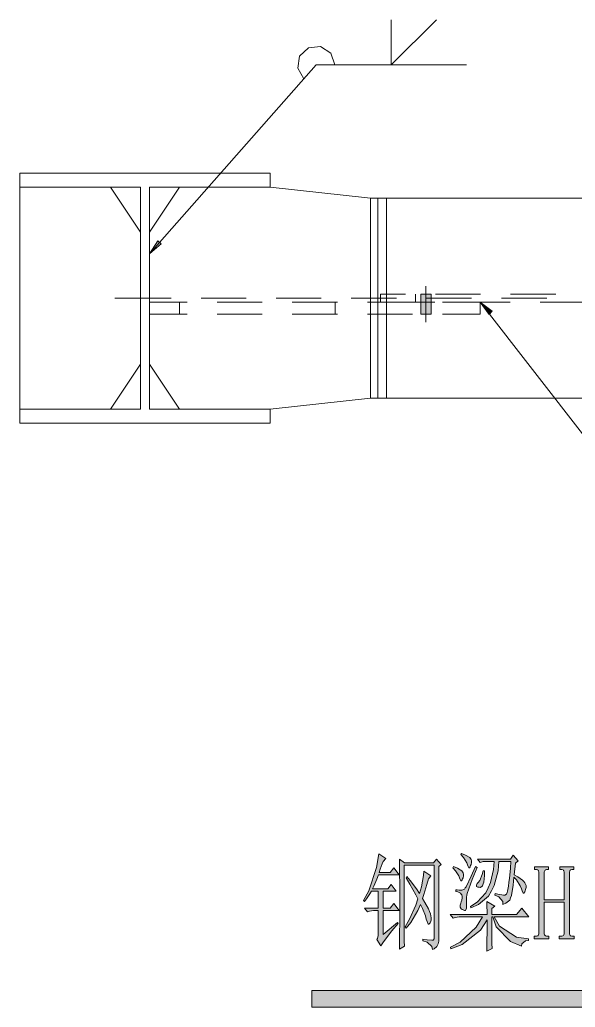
# Model space of a CAD drawing. Header units: millimetres. Extents: x 0 to 586, y 0 to 414.
# Drawn here: x 241.5 to 277.9, y 216.9 to 281.7 of the extents above; entities that cross this region are included whole.
import ezdxf

# ---------------------------------------------------------------- set-up
doc = ezdxf.new("R2010")
doc.units = ezdxf.units.MM

msp = doc.modelspace()

# ---------------------------------------------------------------- hatches: boundary and pattern name
h = msp.add_hatch(color=0)
h.dxf.hatch_style = 2
h.paths.add_polyline_path([(249.985389, 266.357806), (250.528667, 267.197417), (250.747389, 266.999861)])
h = msp.add_hatch(color=0)
h.dxf.hatch_style = 2
h.paths.add_polyline_path([(268.470944, 262.389056), (267.783028, 262.389056), (267.783028, 263.704917), (268.470944, 263.704917)])
h = msp.add_hatch(color=0)
h.dxf.hatch_style = 2
h.paths.add_polyline_path([(268.470944, 262.389056), (267.783028, 262.389056), (267.783028, 263.704917), (268.470944, 263.704917)])
h = msp.add_hatch(color=0)
h.dxf.hatch_style = 2
h.paths.add_polyline_path([(271.677694, 263.179278), (272.4785, 262.586611), (272.270361, 262.374944)])
h = msp.add_hatch(color=0)
h.dxf.hatch_style = 2
h.paths.add_polyline_path([(265.306528, 221.664389), (266.251972, 222.465194), (266.297833, 222.380528), (265.888611, 221.914861), (265.327694, 221.181083), (265.172472, 220.920028), (264.907889, 221.332778), (264.95375, 221.403333), (264.996083, 221.611472), (264.996083, 221.749056), (264.996083, 223.237778), (264.819694, 223.237778), (264.678583, 223.237778), (264.414, 223.195444), (264.294056, 223.153111), (264.092972, 223.400056), (264.996083, 223.400056), (264.996083, 224.50425), (264.555111, 224.50425), (264.44575, 224.338444), (264.216444, 224.006833), (264.092972, 223.841028), (264.029472, 223.897472), (264.38225, 224.543056), (264.886722, 226.074111), (265.041944, 226.952528), (265.482917, 226.649139), (265.306528, 226.458639), (265.250083, 226.306944), (265.130139, 225.950639), (265.063111, 225.7425), (265.768667, 225.7425), (266.012083, 226.045889), (266.364861, 225.576694), (265.020778, 225.576694), (264.907889, 225.301528), (264.710333, 224.846444), (264.622139, 224.670056), (265.613444, 224.670056), (265.835694, 224.945222), (266.163778, 224.50425), (265.306528, 224.50425), (265.306528, 223.400056), (265.768667, 223.400056), (266.012083, 223.703444), (266.364861, 223.237778), (265.306528, 223.237778)])
h = msp.add_hatch(color=0)
h.dxf.hatch_style = 2
h.paths.add_polyline_path([(270.418278, 226.924306), (270.460611, 226.977222), (270.714611, 226.881972), (271.007417, 226.723222), (271.042694, 226.659722), (271.0815, 226.59975), (271.120306, 226.497444), (271.120306, 226.455111), (271.120306, 226.398667), (271.088556, 226.268139), (271.056806, 226.194056), (271.021528, 226.116444), (270.979194, 226.042361), (270.968611, 226.042361), (270.943917, 226.042361), (270.891, 226.137611), (270.855722, 226.232861), (270.802806, 226.373972), (270.580556, 226.716167)])
h = msp.add_hatch(color=0)
h.dxf.hatch_style = 2
h.paths.add_polyline_path([(266.386028, 220.701306), (266.396611, 221.346889), (266.407194, 222.863833), (266.407194, 223.731667), (266.407194, 224.5995), (266.396611, 226.042361), (266.386028, 226.620917), (266.714111, 226.373972), (268.608528, 226.373972), (268.809611, 226.620917), (269.116528, 226.264611), (268.961306, 226.127028), (268.961306, 221.332778), (268.961306, 221.237528), (268.918972, 221.050556), (268.873111, 220.962361), (268.830778, 220.874167), (268.664972, 220.729528), (268.545028, 220.673083), (268.50975, 220.881222), (268.202833, 221.1705), (267.927667, 221.251639), (267.927667, 221.361), (268.19225, 221.318667), (268.506222, 221.286917), (268.555611, 221.293972), (268.605, 221.301028), (268.654389, 221.375111), (268.654389, 221.445667), (268.654389, 226.208167), (266.692944, 226.208167), (266.692944, 221.801972), (266.692944, 221.6785), (266.703528, 221.223417), (266.714111, 220.891806)])
h = msp.add_hatch(color=0)
h.dxf.hatch_style = 2
h.paths.add_polyline_path([(274.006028, 226.34575), (273.917833, 225.573167), (274.150667, 225.449694), (274.457583, 225.238028), (274.535194, 225.146306), (274.612806, 225.058111), (274.690417, 224.88525), (274.690417, 224.804111), (274.690417, 224.747667), (274.662194, 224.617139), (274.633972, 224.543056), (274.609278, 224.465444), (274.556361, 224.391361), (274.535194, 224.391361), (274.503444, 224.391361), (274.425833, 224.528944), (274.3835, 224.666528), (274.305889, 224.871139), (274.062472, 225.259194), (273.896667, 225.435583), (273.84375, 224.899361), (273.730861, 224.2185), (273.677944, 224.073861), (273.6215, 223.929222), (273.3675, 223.714028), (273.169944, 223.647), (273.169944, 223.841028), (272.905361, 224.140889), (272.640778, 224.253778), (272.661944, 224.363139), (272.838333, 224.320806), (273.109972, 224.267889), (273.201694, 224.253778), (273.296944, 224.239667), (273.416889, 224.320806), (273.445111, 224.419583), (273.473333, 224.514833), (273.533306, 224.849972), (273.565056, 225.093389), (273.600333, 225.333278), (273.667361, 226.014139), (273.699111, 226.455111), (272.905361, 226.455111), (272.852444, 225.848333), (272.609028, 224.892306), (272.422056, 224.543056), (272.235083, 224.190278), (271.561278, 223.632889), (271.077972, 223.428278), (271.056806, 223.509417), (271.483667, 223.784583), (272.062222, 224.398417), (272.210389, 224.733556), (272.362083, 225.072222), (272.552583, 225.933), (272.598444, 226.455111), (271.871722, 226.455111), (271.670639, 226.402194), (271.497778, 226.620917), (273.677944, 226.620917), (273.854333, 226.867861), (274.182417, 226.511556)])
h = msp.add_hatch(color=0)
h.dxf.hatch_style = 2
h.paths.add_polyline_path([(266.869333, 225.463806), (267.077472, 225.216861), (267.497278, 224.666528), (267.705417, 224.363139), (267.828889, 224.804111), (267.97, 225.534361), (267.994694, 225.823639), (268.435667, 225.52025), (268.280444, 225.326222), (268.181667, 224.941694), (267.994694, 224.296111), (267.9065, 224.031528), (268.058194, 223.770472), (268.280444, 223.343611), (268.347472, 223.177806), (268.410972, 223.015528), (268.470944, 222.765056), (268.467417, 222.683917), (268.460361, 222.59925), (268.421556, 222.475778), (268.389806, 222.436972), (268.358056, 222.394639), (268.312194, 222.352306), (268.301611, 222.352306), (268.269861, 222.352306), (268.19225, 222.518111), (268.146389, 222.683917), (268.082889, 222.888528), (267.895917, 223.371833), (267.772444, 223.647), (267.596056, 223.248361), (267.123333, 222.461667), (266.827, 222.077139), (266.759972, 222.161806), (267.045722, 222.669806), (267.465528, 223.594083), (267.596056, 224.006833), (267.454944, 224.282), (267.066889, 224.969917), (266.827, 225.382667)])
h = msp.add_hatch(color=0)
h.dxf.hatch_style = 2
h.paths.add_polyline_path([(269.889111, 226.042361), (269.931444, 226.1235), (270.185444, 226.014139), (270.47825, 225.844806), (270.517056, 225.781306), (270.555861, 225.721333), (270.591139, 225.6155), (270.591139, 225.576694), (270.591139, 225.52025), (270.559389, 225.396778), (270.527639, 225.32975), (270.492361, 225.259194), (270.450028, 225.192167), (270.439444, 225.192167), (270.418278, 225.192167), (270.361833, 225.287417), (270.330083, 225.382667), (270.273639, 225.52025), (270.051389, 225.851861)])
h = msp.add_hatch(color=0)
h.dxf.hatch_style = 2
h.paths.add_polyline_path([(271.384889, 226.1235), (271.473083, 226.070583), (271.166167, 225.273306), (270.834556, 224.356083), (270.813389, 224.239667), (270.792222, 224.12325), (270.781639, 223.784583), (270.792222, 223.565861), (270.792222, 223.400056), (270.725194, 223.23425), (270.658167, 223.23425), (270.647583, 223.23425), (270.569972, 223.276583), (270.502944, 223.318917), (270.439444, 223.357722), (270.372417, 223.470611), (270.372417, 223.537639), (270.372417, 223.594083), (270.404167, 223.731667), (270.439444, 223.812806), (270.471194, 223.922167), (270.502944, 224.073861), (270.502944, 224.116194), (270.502944, 224.172639), (270.467667, 224.274944), (270.428861, 224.320806), (270.390056, 224.370194), (270.217194, 224.458389), (270.086667, 224.500722), (270.086667, 224.610083), (270.164278, 224.5995), (270.294806, 224.585389), (270.35125, 224.585389), (270.471194, 224.585389), (270.647583, 224.652417), (270.704028, 224.722972), (270.756944, 224.79), (271.099139, 225.492028)])
h = msp.add_hatch(color=0)
h.dxf.hatch_style = 2
h.paths.add_polyline_path([(271.959917, 225.848333), (271.9705, 225.534361), (271.931694, 225.100444), (271.882306, 224.984028), (271.832917, 224.867611), (271.695333, 224.75825), (271.607139, 224.765306), (271.518944, 224.772361), (271.43075, 224.818222), (271.43075, 224.860556), (271.43075, 224.902889), (271.483667, 225.01225), (271.540111, 225.079278), (271.649472, 225.216861), (271.815278, 225.601389), (271.871722, 225.848333)])
h = msp.add_hatch(color=0)
h.dxf.hatch_style = 2
h.paths.add_polyline_path([(277.533806, 221.777278), (277.533806, 221.720833), (277.5585, 221.639694), (277.586722, 221.611472), (277.614944, 221.58325), (277.6855, 221.555028), (277.731361, 221.555028), (277.840722, 221.555028), (277.840722, 221.389222), (276.874111, 221.389222), (276.874111, 221.555028), (276.983472, 221.555028), (277.039917, 221.555028), (277.114, 221.58325), (277.138694, 221.611472), (277.159861, 221.639694), (277.181028, 221.720833), (277.181028, 221.777278), (277.181028, 223.784583), (275.879278, 223.784583), (275.879278, 221.777278), (275.879278, 221.720833), (275.9075, 221.639694), (275.935722, 221.611472), (275.963944, 221.58325), (276.0345, 221.555028), (276.076833, 221.555028), (276.186194, 221.555028), (276.186194, 221.389222), (275.223111, 221.389222), (275.223111, 221.555028), (275.332472, 221.555028), (275.385389, 221.555028), (275.463, 221.58325), (275.484167, 221.611472), (275.508861, 221.639694), (275.530028, 221.720833), (275.530028, 221.777278), (275.530028, 225.714278), (275.530028, 225.767194), (275.508861, 225.851861), (275.484167, 225.876556), (275.463, 225.904778), (275.385389, 225.933), (275.332472, 225.933), (275.244278, 225.933), (275.244278, 226.102333), (276.165028, 226.102333), (276.165028, 225.933), (276.076833, 225.933), (276.0345, 225.933), (275.960417, 225.904778), (275.935722, 225.876556), (275.9075, 225.851861), (275.879278, 225.767194), (275.879278, 225.714278), (275.879278, 223.950389), (277.181028, 223.950389), (277.181028, 225.714278), (277.181028, 225.767194), (277.159861, 225.851861), (277.138694, 225.876556), (277.117528, 225.904778), (277.039917, 225.933), (276.983472, 225.933), (276.898806, 225.933), (276.898806, 226.102333), (277.816028, 226.102333), (277.816028, 225.933), (277.727833, 225.933), (277.6855, 225.933), (277.614944, 225.904778), (277.586722, 225.876556), (277.5585, 225.851861), (277.533806, 225.767194), (277.533806, 225.714278)])
h = msp.add_hatch(color=0)
h.dxf.hatch_style = 2
h.paths.add_polyline_path([(272.443222, 221.943083), (272.443222, 221.664389), (272.453806, 221.07525), (272.464389, 220.75775), (272.111611, 220.563722), (272.122194, 221.032917), (272.136306, 222.066556), (272.136306, 222.631), (271.695333, 221.953667), (270.502944, 221.004694), (269.755056, 220.729528), (269.733889, 220.838889), (270.372417, 221.156389), (271.420167, 222.147694), (271.825861, 222.8215), (270.439444, 222.8215), (270.294806, 222.8215), (270.030222, 222.782694), (269.910278, 222.740361), (269.712722, 222.987306), (272.136306, 222.987306), (272.136306, 223.124889), (272.122194, 223.55175), (272.111611, 223.841028), (272.640778, 223.537639), (272.443222, 223.371833), (272.443222, 222.987306), (274.073056, 222.987306), (274.404667, 223.400056), (274.866806, 222.8215), (272.598444, 222.8215), (272.940639, 222.21825), (274.062472, 221.502111), (274.845639, 221.389222), (274.845639, 221.279861), (274.644556, 221.251639), (274.41525, 221.061139), (274.3835, 220.895333), (273.667361, 221.198722), (272.728972, 222.161806), (272.51025, 222.8215), (272.443222, 222.8215)])
h = msp.add_hatch(color=0)
h.dxf.hatch_style = 2
h.paths.add_polyline_path([(260.625167, 216.891306), (260.625167, 217.9955), (342.275583, 217.9955), (342.275583, 216.891306)])

# ---------------------------------------------------------------- linework, layer by layer
at = {"color": 0, "lineweight": 0}
for points in [[(265.846278, 278.761472), (268.806083, 281.71775)], [(265.846278, 278.761472), (265.846278, 281.71775)], [(262.149167, 278.761472), (261.888111, 279.519944), (261.210778, 279.957389), (260.409972, 279.883306), (259.824361, 279.332972), (259.707944, 278.535694), (260.103056, 277.837194)], [(249.985389, 266.357806), (260.917972, 278.761472)], [(260.917972, 278.761472), (270.778111, 278.761472)], [(241.472861, 271.656528), (257.90525, 271.656528)], [(241.472861, 270.735778), (241.472861, 271.656528)], [(257.90525, 270.735778), (257.90525, 271.656528)], [(241.472861, 270.735778), (241.472861, 256.144889)], [(247.424222, 270.735778), (241.472861, 270.735778)], [(249.392722, 270.735778), (241.472861, 270.735778)], [(249.392722, 267.7795), (247.424222, 270.735778)], [(249.392722, 256.144889), (249.392722, 270.735778)], [(249.985389, 270.735778), (249.985389, 256.144889)], [(257.90525, 270.735778), (249.985389, 270.735778)], [(251.957417, 270.735778), (249.985389, 267.7795)], [(257.90525, 270.735778), (251.957417, 270.735778)], [(264.4775, 270.012583), (257.90525, 270.735778)], [(264.4775, 256.868083), (264.4775, 270.012583)], [(264.4775, 270.012583), (264.971389, 270.012583)], [(264.971389, 256.868083), (264.971389, 270.012583)], [(264.971389, 270.012583), (265.52525, 270.012583)], [(294.509472, 270.012583), (264.971389, 270.012583)], [(265.52525, 270.012583), (265.52525, 256.868083)], [(265.52525, 270.012583), (265.712222, 270.012583)], [(249.392722, 259.104694), (249.392722, 267.7795)], [(249.985389, 267.7795), (249.985389, 259.104694)], [(268.125222, 261.863417), (268.125222, 264.230556)], [(268.125222, 261.863417), (268.125222, 264.230556)], [(247.717028, 263.440333), (251.3965, 263.440333)], [(253.368528, 263.440333), (256.324806, 263.440333)], [(258.296833, 263.440333), (261.256639, 263.440333)], [(263.225139, 263.440333), (266.184944, 263.440333)], [(265.137194, 263.704917), (265.137194, 263.179278)], [(266.777611, 263.704917), (265.137194, 263.704917)], [(267.437306, 263.704917), (267.437306, 263.179278)], [(268.156972, 263.440333), (271.11325, 263.440333)], [(271.705917, 263.704917), (268.749639, 263.704917)], [(273.085278, 263.440333), (276.045083, 263.440333)], [(276.634222, 263.704917), (273.677944, 263.704917)], [(249.985389, 263.179278), (252.451306, 263.179278)], [(251.957417, 262.389056), (251.957417, 263.179278)], [(254.423333, 263.179278), (257.379611, 263.179278)], [(259.351639, 263.179278), (262.311444, 263.179278)], [(262.177389, 262.389056), (262.177389, 263.179278)], [(264.279944, 263.179278), (267.23975, 263.179278)], [(268.714361, 263.179278), (265.137194, 263.179278)], [(269.211778, 263.179278), (271.677694, 263.179278)], [(273.646194, 263.179278), (270.686389, 263.179278)], [(271.677694, 263.179278), (282.134028, 249.727861)], [(271.677694, 262.389056), (271.677694, 263.179278)], [(278.5745, 263.179278), (275.618222, 263.179278)], [(252.451306, 262.389056), (249.985389, 262.389056)], [(257.379611, 262.389056), (254.423333, 262.389056)], [(262.311444, 262.389056), (259.351639, 262.389056)], [(267.23975, 262.389056), (264.279944, 262.389056)], [(271.677694, 262.389056), (269.211778, 262.389056)], [(247.424222, 256.144889), (249.392722, 259.104694)], [(249.985389, 259.104694), (251.957417, 256.144889)], [(257.90525, 256.144889), (264.4775, 256.868083)], [(264.4775, 256.868083), (265.712222, 256.868083)], [(294.509472, 256.868083), (264.971389, 256.868083)], [(241.472861, 256.144889), (247.424222, 256.144889)], [(249.392722, 256.144889), (241.472861, 256.144889)], [(241.472861, 255.224139), (241.472861, 256.144889)], [(257.90525, 256.144889), (249.985389, 256.144889)], [(251.957417, 256.144889), (257.90525, 256.144889)], [(257.90525, 255.224139), (257.90525, 256.144889)], [(257.90525, 255.224139), (241.472861, 255.224139)]]:
    msp.add_lwpolyline(points, dxfattribs=at)
for points in [[(249.985389, 266.357806), (250.528667, 267.197417), (250.747389, 266.999861)], [(268.470944, 262.389056), (267.783028, 262.389056), (267.783028, 263.704917), (268.470944, 263.704917)], [(268.470944, 262.389056), (267.783028, 262.389056), (267.783028, 263.704917), (268.470944, 263.704917)], [(271.677694, 263.179278), (272.4785, 262.586611), (272.270361, 262.374944)], [(265.306528, 221.664389), (266.251972, 222.465194), (266.297833, 222.380528), (265.888611, 221.914861), (265.327694, 221.181083), (265.172472, 220.920028), (264.907889, 221.332778), (264.95375, 221.403333), (264.996083, 221.611472), (264.996083, 221.749056), (264.996083, 223.237778), (264.819694, 223.237778), (264.678583, 223.237778), (264.414, 223.195444), (264.294056, 223.153111), (264.092972, 223.400056), (264.996083, 223.400056), (264.996083, 224.50425), (264.555111, 224.50425), (264.44575, 224.338444), (264.216444, 224.006833), (264.092972, 223.841028), (264.029472, 223.897472), (264.38225, 224.543056), (264.886722, 226.074111), (265.041944, 226.952528), (265.482917, 226.649139), (265.306528, 226.458639), (265.250083, 226.306944), (265.130139, 225.950639), (265.063111, 225.7425), (265.768667, 225.7425), (266.012083, 226.045889), (266.364861, 225.576694), (265.020778, 225.576694), (264.907889, 225.301528), (264.710333, 224.846444), (264.622139, 224.670056), (265.613444, 224.670056), (265.835694, 224.945222), (266.163778, 224.50425), (265.306528, 224.50425), (265.306528, 223.400056), (265.768667, 223.400056), (266.012083, 223.703444), (266.364861, 223.237778), (265.306528, 223.237778)], [(270.418278, 226.924306), (270.460611, 226.977222), (270.714611, 226.881972), (271.007417, 226.723222), (271.042694, 226.659722), (271.0815, 226.59975), (271.120306, 226.497444), (271.120306, 226.455111), (271.120306, 226.398667), (271.088556, 226.268139), (271.056806, 226.194056), (271.021528, 226.116444), (270.979194, 226.042361), (270.968611, 226.042361), (270.943917, 226.042361), (270.891, 226.137611), (270.855722, 226.232861), (270.802806, 226.373972), (270.580556, 226.716167)], [(266.386028, 220.701306), (266.396611, 221.346889), (266.407194, 222.863833), (266.407194, 223.731667), (266.407194, 224.5995), (266.396611, 226.042361), (266.386028, 226.620917), (266.714111, 226.373972), (268.608528, 226.373972), (268.809611, 226.620917), (269.116528, 226.264611), (268.961306, 226.127028), (268.961306, 221.332778), (268.961306, 221.237528), (268.918972, 221.050556), (268.873111, 220.962361), (268.830778, 220.874167), (268.664972, 220.729528), (268.545028, 220.673083), (268.50975, 220.881222), (268.202833, 221.1705), (267.927667, 221.251639), (267.927667, 221.361), (268.19225, 221.318667), (268.506222, 221.286917), (268.555611, 221.293972), (268.605, 221.301028), (268.654389, 221.375111), (268.654389, 221.445667), (268.654389, 226.208167), (266.692944, 226.208167), (266.692944, 221.801972), (266.692944, 221.6785), (266.703528, 221.223417), (266.714111, 220.891806)], [(274.006028, 226.34575), (273.917833, 225.573167), (274.150667, 225.449694), (274.457583, 225.238028), (274.535194, 225.146306), (274.612806, 225.058111), (274.690417, 224.88525), (274.690417, 224.804111), (274.690417, 224.747667), (274.662194, 224.617139), (274.633972, 224.543056), (274.609278, 224.465444), (274.556361, 224.391361), (274.535194, 224.391361), (274.503444, 224.391361), (274.425833, 224.528944), (274.3835, 224.666528), (274.305889, 224.871139), (274.062472, 225.259194), (273.896667, 225.435583), (273.84375, 224.899361), (273.730861, 224.2185), (273.677944, 224.073861), (273.6215, 223.929222), (273.3675, 223.714028), (273.169944, 223.647), (273.169944, 223.841028), (272.905361, 224.140889), (272.640778, 224.253778), (272.661944, 224.363139), (272.838333, 224.320806), (273.109972, 224.267889), (273.201694, 224.253778), (273.296944, 224.239667), (273.416889, 224.320806), (273.445111, 224.419583), (273.473333, 224.514833), (273.533306, 224.849972), (273.565056, 225.093389), (273.600333, 225.333278), (273.667361, 226.014139), (273.699111, 226.455111), (272.905361, 226.455111), (272.852444, 225.848333), (272.609028, 224.892306), (272.422056, 224.543056), (272.235083, 224.190278), (271.561278, 223.632889), (271.077972, 223.428278), (271.056806, 223.509417), (271.483667, 223.784583), (272.062222, 224.398417), (272.210389, 224.733556), (272.362083, 225.072222), (272.552583, 225.933), (272.598444, 226.455111), (271.871722, 226.455111), (271.670639, 226.402194), (271.497778, 226.620917), (273.677944, 226.620917), (273.854333, 226.867861), (274.182417, 226.511556)], [(266.869333, 225.463806), (267.077472, 225.216861), (267.497278, 224.666528), (267.705417, 224.363139), (267.828889, 224.804111), (267.97, 225.534361), (267.994694, 225.823639), (268.435667, 225.52025), (268.280444, 225.326222), (268.181667, 224.941694), (267.994694, 224.296111), (267.9065, 224.031528), (268.058194, 223.770472), (268.280444, 223.343611), (268.347472, 223.177806), (268.410972, 223.015528), (268.470944, 222.765056), (268.467417, 222.683917), (268.460361, 222.59925), (268.421556, 222.475778), (268.389806, 222.436972), (268.358056, 222.394639), (268.312194, 222.352306), (268.301611, 222.352306), (268.269861, 222.352306), (268.19225, 222.518111), (268.146389, 222.683917), (268.082889, 222.888528), (267.895917, 223.371833), (267.772444, 223.647), (267.596056, 223.248361), (267.123333, 222.461667), (266.827, 222.077139), (266.759972, 222.161806), (267.045722, 222.669806), (267.465528, 223.594083), (267.596056, 224.006833), (267.454944, 224.282), (267.066889, 224.969917), (266.827, 225.382667)], [(269.889111, 226.042361), (269.931444, 226.1235), (270.185444, 226.014139), (270.47825, 225.844806), (270.517056, 225.781306), (270.555861, 225.721333), (270.591139, 225.6155), (270.591139, 225.576694), (270.591139, 225.52025), (270.559389, 225.396778), (270.527639, 225.32975), (270.492361, 225.259194), (270.450028, 225.192167), (270.439444, 225.192167), (270.418278, 225.192167), (270.361833, 225.287417), (270.330083, 225.382667), (270.273639, 225.52025), (270.051389, 225.851861)], [(271.384889, 226.1235), (271.473083, 226.070583), (271.166167, 225.273306), (270.834556, 224.356083), (270.813389, 224.239667), (270.792222, 224.12325), (270.781639, 223.784583), (270.792222, 223.565861), (270.792222, 223.400056), (270.725194, 223.23425), (270.658167, 223.23425), (270.647583, 223.23425), (270.569972, 223.276583), (270.502944, 223.318917), (270.439444, 223.357722), (270.372417, 223.470611), (270.372417, 223.537639), (270.372417, 223.594083), (270.404167, 223.731667), (270.439444, 223.812806), (270.471194, 223.922167), (270.502944, 224.073861), (270.502944, 224.116194), (270.502944, 224.172639), (270.467667, 224.274944), (270.428861, 224.320806), (270.390056, 224.370194), (270.217194, 224.458389), (270.086667, 224.500722), (270.086667, 224.610083), (270.164278, 224.5995), (270.294806, 224.585389), (270.35125, 224.585389), (270.471194, 224.585389), (270.647583, 224.652417), (270.704028, 224.722972), (270.756944, 224.79), (271.099139, 225.492028)], [(271.959917, 225.848333), (271.9705, 225.534361), (271.931694, 225.100444), (271.882306, 224.984028), (271.832917, 224.867611), (271.695333, 224.75825), (271.607139, 224.765306), (271.518944, 224.772361), (271.43075, 224.818222), (271.43075, 224.860556), (271.43075, 224.902889), (271.483667, 225.01225), (271.540111, 225.079278), (271.649472, 225.216861), (271.815278, 225.601389), (271.871722, 225.848333)], [(277.533806, 221.777278), (277.533806, 221.720833), (277.5585, 221.639694), (277.586722, 221.611472), (277.614944, 221.58325), (277.6855, 221.555028), (277.731361, 221.555028), (277.840722, 221.555028), (277.840722, 221.389222), (276.874111, 221.389222), (276.874111, 221.555028), (276.983472, 221.555028), (277.039917, 221.555028), (277.114, 221.58325), (277.138694, 221.611472), (277.159861, 221.639694), (277.181028, 221.720833), (277.181028, 221.777278), (277.181028, 223.784583), (275.879278, 223.784583), (275.879278, 221.777278), (275.879278, 221.720833), (275.9075, 221.639694), (275.935722, 221.611472), (275.963944, 221.58325), (276.0345, 221.555028), (276.076833, 221.555028), (276.186194, 221.555028), (276.186194, 221.389222), (275.223111, 221.389222), (275.223111, 221.555028), (275.332472, 221.555028), (275.385389, 221.555028), (275.463, 221.58325), (275.484167, 221.611472), (275.508861, 221.639694), (275.530028, 221.720833), (275.530028, 221.777278), (275.530028, 225.714278), (275.530028, 225.767194), (275.508861, 225.851861), (275.484167, 225.876556), (275.463, 225.904778), (275.385389, 225.933), (275.332472, 225.933), (275.244278, 225.933), (275.244278, 226.102333), (276.165028, 226.102333), (276.165028, 225.933), (276.076833, 225.933), (276.0345, 225.933), (275.960417, 225.904778), (275.935722, 225.876556), (275.9075, 225.851861), (275.879278, 225.767194), (275.879278, 225.714278), (275.879278, 223.950389), (277.181028, 223.950389), (277.181028, 225.714278), (277.181028, 225.767194), (277.159861, 225.851861), (277.138694, 225.876556), (277.117528, 225.904778), (277.039917, 225.933), (276.983472, 225.933), (276.898806, 225.933), (276.898806, 226.102333), (277.816028, 226.102333), (277.816028, 225.933), (277.727833, 225.933), (277.6855, 225.933), (277.614944, 225.904778), (277.586722, 225.876556), (277.5585, 225.851861), (277.533806, 225.767194), (277.533806, 225.714278)], [(272.443222, 221.943083), (272.443222, 221.664389), (272.453806, 221.07525), (272.464389, 220.75775), (272.111611, 220.563722), (272.122194, 221.032917), (272.136306, 222.066556), (272.136306, 222.631), (271.695333, 221.953667), (270.502944, 221.004694), (269.755056, 220.729528), (269.733889, 220.838889), (270.372417, 221.156389), (271.420167, 222.147694), (271.825861, 222.8215), (270.439444, 222.8215), (270.294806, 222.8215), (270.030222, 222.782694), (269.910278, 222.740361), (269.712722, 222.987306), (272.136306, 222.987306), (272.136306, 223.124889), (272.122194, 223.55175), (272.111611, 223.841028), (272.640778, 223.537639), (272.443222, 223.371833), (272.443222, 222.987306), (274.073056, 222.987306), (274.404667, 223.400056), (274.866806, 222.8215), (272.598444, 222.8215), (272.940639, 222.21825), (274.062472, 221.502111), (274.845639, 221.389222), (274.845639, 221.279861), (274.644556, 221.251639), (274.41525, 221.061139), (274.3835, 220.895333), (273.667361, 221.198722), (272.728972, 222.161806), (272.51025, 222.8215), (272.443222, 222.8215)], [(260.625167, 216.891306), (260.625167, 217.9955), (342.275583, 217.9955), (342.275583, 216.891306)]]:
    msp.add_lwpolyline(points, close=True, dxfattribs=at)

doc.saveas('drawing.dxf')
